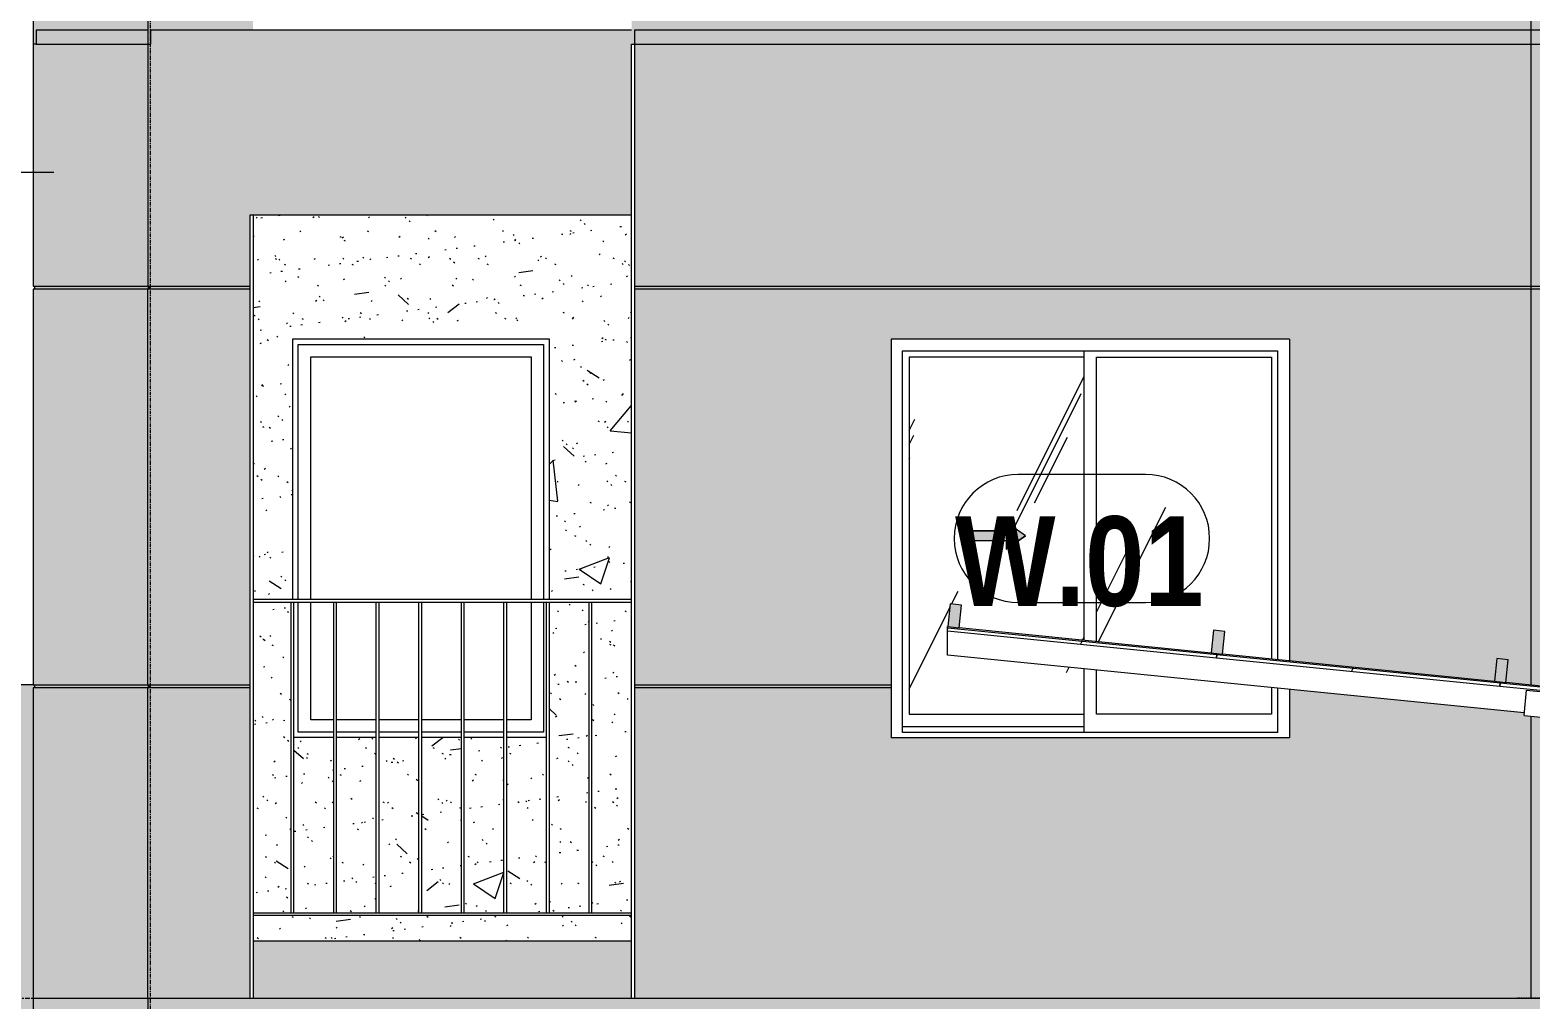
# Model space of a CAD drawing. Header units: millimetres. Extents: x 1240 to 198004, y -7796 to 35300.
# Drawn here: x 117641 to 122914, y 2194 to 5600 of the extents above; entities that cross this region are included whole.
import ezdxf

# ---------------------------------------------------------------- set-up
doc = ezdxf.new("R2010")
doc.units = ezdxf.units.MM
for name, pattern in [('1 NÉT CALL OUT', [6, 3, -3]), ('Centre', [31.75, 6.35, -4.7625, 15.875, -4.7625]), ('Dash 1_8_', [6.35, 3.175, -3.175]), ('Grid Line', [22.225, 12.7, -3.175, 3.175, -3.175])]:
    doc.linetypes.add(name, pattern=pattern)
for name, color, linetype, lineweight in [('0-2', 50, 'Continuous', 5), ('A-AREA', 32, 'Dash 1_8_', 9), ('A-DETL-GENF', 92, 'Continuous', 9), ('A-DETL-GENF-2', 92, '1 NÉT CALL OUT', 9), ('A-FLOR-HRAL', 11, 'Continuous', 9), ('A-FLOR-HRAL-1', 253, 'Continuous', 9), ('A-FLOR-LEVL-2', 51, 'Centre', 9), ('A-GLAZ', 151, 'Continuous', 9), ('A-GLAZ-1', 7, 'Continuous', 9), ('A-GLAZ-3', 7, '1 NÉT CALL OUT', 9), ('A-GLAZ-CURT', 52, 'Continuous', 9), ('A-GLAZ-CWMG', 51, 'Continuous', 9), ('A-GLAZ-IDEN', 152, 'Continuous', 9), ('A-WALL', 113, 'Continuous', 9), ('A-WALL-IDEN', 211, 'Continuous', 9), ('A-WALL-PATT-2', 9, 'Continuous', 9), ('A-WALL-PATT-3', 111, 'Continuous', 5), ('A-WALL-PATT-4', 111, 'Continuous', 9), ('I-WALL', 2, 'Continuous', 9), ('I-WALL-1', 7, 'Continuous', 9), ('S-COLS', 52, 'Continuous', 9), ('S-GRID-1', 1, 'Grid Line', 9)]:
    doc.layers.add(name, color=color, linetype=linetype, lineweight=lineweight)
doc.styles.add('Arial_B_1', font='arialbd.ttf', dxfattribs={"width": 0.85, "height": 315})
pattern_1 = [(63.435, (1790.26, 104.33), (-0.0014, 1524.001), [532.463, -2875.304]), (63.435, (266.26, 104.33), (-0.0014, 1524.001), [532.463, -2875.304]), (63.435, (2519.8, 398.8), (-0.0014, 1524.001), [532.463, -2875.304]), (63.435, (995.8, 398.8), (-0.0014, 1524.001), [532.463, -2875.304]), (63.435, (2409.4, 294.83), (-0.0014, 1524.001), [532.463, -2875.304]), (63.435, (885.4, 294.83), (-0.0014, 1524.001), [532.463, -2875.304]), (63.435, (2296.8, 890.1), (-0.0014, 1524.001), [258.802, -3148.965]), (63.435, (772.8, 890.1), (-0.0014, 1524.001), [258.802, -3148.965]), (63.435, (2223.2, 797.95), (-0.0014, 1524.001), [532.463, -2875.304]), (63.435, (699.2, 797.95), (-0.0014, 1524.001), [532.463, -2875.304]), (63.435, (2236.2, 864.1), (-0.0014, 1524.001), [532.463, -2875.304]), (63.435, (712.2, 864.1), (-0.0014, 1524.001), [532.463, -2875.304]), (63.435, (1621.35, 573.94), (-0.0014, 1524.001), [532.463, -2875.304]), (63.435, (97.35, 573.94), (-0.0014, 1524.001), [532.463, -2875.304]), (63.435, (1634.34, 651.9), (-0.0014, 1524.001), [532.463, -2875.304]), (63.435, (110.34, 651.9), (-0.0014, 1524.001), [532.463, -2875.304]), (63.435, (1637.84, 708.1), (-0.0014, 1524.001), [532.463, -2875.304]), (63.435, (113.84, 708.1), (-0.0014, 1524.001), [532.463, -2875.304])]
pattern_2 = [(63.435, (1790.26, 104.33), (-0.0014, 1524.001), [532.463, -2875.304]), (63.435, (266.26, 104.33), (-0.0014, 1524.001), [532.463, -2875.304]), (63.435, (2519.8, 398.8), (-0.0014, 1524.001), [532.463, -2875.304]), (63.435, (995.8, 398.8), (-0.0014, 1524.001), [532.463, -2875.304]), (63.435, (2409.4, 294.83), (-0.0014, 1524.001), [532.463, -2875.304]), (63.435, (885.4, 294.83), (-0.0014, 1524.001), [532.463, -2875.304]), (63.435, (2296.8, 890.1), (-0.0014, 1524.001), [258.802, -3148.965]), (63.435, (772.8, 890.1), (-0.0014, 1524.001), [258.802, -3148.965]), (63.435, (2223.2, 797.95), (-0.0014, 1524.001), [532.463, -2875.304]), (63.435, (699.2, 797.95), (-0.0014, 1524.001), [532.463, -2875.304]), (63.435, (2236.2, 864.1), (-0.0014, 1524.001), [532.463, -2875.304]), (63.435, (712.2, 864.1), (-0.0014, 1524.001), [532.463, -2875.304]), (63.435, (1621.35, 573.94), (-0.0014, 1524.001), [532.463, -2875.304]), (63.435, (97.35, 573.94), (-0.0014, 1524.001), [532.463, -2875.304]), (63.435, (1634.34, 651.9), (-0.0014, 1524.001), [532.463, -2875.304]), (63.435, (110.34, 651.9), (-0.0014, 1524.001), [532.463, -2875.304]), (63.435, (1637.84, 708.1), (-0.0014, 1524.001), [532.463, -2875.304]), (63.435, (113.84, 708.1), (-0.0014, 1524.001), [532.463, -2875.304])]

# ---------------------------------------------------------------- blocks, each defined once
blk = doc.blocks.new('Railing - 10mm-V296-TKCS_MẶT ĐỨNG NỘI KHU 2')
at = {"layer": 'A-FLOR-HRAL-1'}
for p, q in [((-68756.5, 2500), (-68756.5, 3590)), ((-68746.5, 2500), (-68746.5, 3590))]:
    blk.add_line(p, q, dxfattribs=at)
blk = doc.blocks.new('Railing - Railing-987313-TKCS_MẶT ĐỨNG NỘI KHU 2')
at = {"layer": 'A-FLOR-HRAL-1'}
for p, q in [((-77876.9, 2500), (-76546.9, 2500)), ((-76546.9, 2490), (-77876.9, 2490))]:
    blk.add_line(p, q, dxfattribs=at)
for p in [(-8986.4, 0), (-8836.8, 0), (-8687.3, 0), (-8537.7, 0), (-8388.2, 0), (-8238.7, 0), (-8089.1, 0), (-7939.6, 0)]:
    blk.add_blockref('Railing - 10mm-V296-TKCS_MẶT ĐỨNG NỘI KHU 2', p)
blk = doc.blocks.new('Top Rail Type - Top Rail_Internal_-987314-TKCS_MẶT ĐỨNG NỘI KHU 2')
at = {"layer": 'A-FLOR-HRAL-1'}
for p, q in [((-76546.9, 3600), (-77876.9, 3600)), ((-76546.9, 3590), (-77876.9, 3590))]:
    blk.add_line(p, q, dxfattribs=at)
blk = doc.blocks.new('M_Fixed - 900 x 1400-V299-TKCS_MẶT ĐỨNG NỘI KHU 2')
at = {"layer": 'A-GLAZ-1'}
for p, q in [((-77717.9, 3600), (-77717.9, 4496)), ((-77717.9, 4496), (-76855.9, 4496)), ((-76855.9, 4496), (-76855.9, 3600)), ((-77673.9, 3600), (-77673.9, 4452)), ((-77673.9, 4452), (-76899.9, 4452)), ((-76899.9, 4452), (-76899.9, 3600)), ((-77717.9, 3134), (-77717.9, 3590)), ((-77673.9, 3178), (-77673.9, 3590)), ((-76899.9, 3590), (-76899.9, 3178)), ((-76855.9, 3590), (-76855.9, 3134)), ((-77593.3, 3178), (-77673.9, 3178)), ((-77443.8, 3178), (-77583.3, 3178)), ((-77294.2, 3178), (-77433.8, 3178)), ((-77144.7, 3178), (-77282.5, 3178)), ((-76995.1, 3178), (-77134.7, 3178)), ((-76899.9, 3178), (-76985.1, 3178)), ((-77593.3, 3134), (-77717.9, 3134)), ((-77443.8, 3134), (-77583.3, 3134)), ((-77294.2, 3134), (-77433.8, 3134)), ((-77144.7, 3134), (-77282.5, 3134)), ((-76995.1, 3134), (-77134.7, 3134)), ((-76855.9, 3134), (-76985.1, 3134))]:
    blk.add_line(p, q, dxfattribs=at)
blk = doc.blocks.new('NCV_TKTC_TANG 1_rvt-2-TKCS_MẶT ĐỨNG NỘI KHU 2')
at = {"layer": 'A-WALL-PATT-2'}
h = blk.add_hatch(dxfattribs=at)
h.set_pattern_fill('FP_38', color=256, style=0, pattern_type=2)
h.set_pattern_definition([(50, (0, 0), (1093.104, -95.634), [114.3, -1257.3]), (355, (0, 0), (-211.457, 1146.341), [91.44, -1005.84]), (100.451, (91.1, -8), (881.656, 1050.7), [97.14, -1068.54]), (46.184, (0, 304.8), (1626.475, -252.257), [171.45, -1885.95]), (96.636, (135.5, 283.8), (1424.416, 1484.565), [145.71, -1602.81]), (351.184, (0, 304.8), (1424.43, 1484.55), [137.16, -1508.76]), (21, (152.4, 228.6), (909.686, -613.591), [114.3, -1257.3]), (326, (152.4, 228.6), (370.812, 1105.129), [91.44, -1005.84]), (71.451, (228.2, 177.5), (1280.503, 491.528), [97.14, -1068.54]), (37.5, (0, 0), (18.5313, 507.3303), [50.292, -943.356, 50.292, -970.788, -1009.65]), (37.5, (0, 0), (18.5313, 507.3303), [-2014.728, 50.292, -959.358]), (7.5, (0, 0), (400.9178, 601.0836), [50.292, -531.876, 50.292, -920.496, -384.81]), (7.5, (0, 0), (400.9178, 601.0836), [-1552.956, 50.292, -334.518]), (327.5, (-339.85, 0), (813.5452, -34.3737), [50.292, -330.708, 50.292, -1138.428, -1577.34]), (327.5, (-339.85, 0), (813.5452, -34.3737), [-1569.72, 50.292, -1527.048]), (317.5, (-492.25, 0), (888.7755, 152.56), [50.292, -445.008, 50.292, -739.14, -1120.14]), (317.5, (-492.25, 0), (888.7755, 152.56), [-1284.732, 50.292, -1069.848])])
h.paths.add_polyline_path([(-77282.5, 2400), (-76546.9, 2400), (-76546.9, 2490), (-77876.9, 2490), (-77876.9, 2400), (-77696.6, 2400)])
h.paths.add_polyline_path([(-77742.9, 2500), (-77742.9, 3590), (-77876.9, 3590), (-77876.9, 2500), (-77836.5, 2500)])
h.paths.add_polyline_path([(-77732.9, 2500), (-77593.3, 2500), (-77593.3, 3115), (-77732.9, 3115), (-77732.9, 3081.9)])
h.paths.add_polyline_path([(-77433.8, 2500), (-77294.2, 2500), (-77294.2, 3115), (-77433.8, 3115), (-77433.8, 2618.6)])
h.paths.add_polyline_path([(-77284.2, 2500), (-77144.7, 2500), (-77144.7, 3115), (-77284.2, 3115), (-77284.2, 2743)])
h.paths.add_polyline_path([(-77583.3, 2500), (-77443.8, 2500), (-77443.8, 3115), (-77583.3, 3115), (-77583.3, 3081.9)])
h.paths.add_polyline_path([(-77134.7, 2500), (-76995.1, 2500), (-76995.1, 3115), (-77134.7, 3115), (-77134.7, 2867.4)])
h.paths.add_polyline_path([(-76985.1, 2500), (-76845.6, 2500), (-76845.6, 3115), (-76985.1, 3115), (-76985.1, 2991.7)])
h.paths.add_polyline_path([(-76835.6, 2500), (-76696.1, 2500), (-76696.1, 3590), (-76835.6, 3590), (-76835.6, 3081.9)])
h.paths.add_polyline_path([(-76578.9, 2500), (-76546.9, 2500), (-76546.9, 3590), (-76686.1, 3590), (-76686.1, 2500), (-76630.8, 2500)])
h.paths.add_polyline_path([(-76546.9, 3600), (-76546.9, 4950.6), (-77876.9, 4950.6), (-77876.9, 3600), (-77736.9, 3600), (-77736.9, 4515), (-76836.9, 4515), (-76836.9, 3600), (-76719.8, 3600)])
h = blk.add_hatch(dxfattribs=at)
h.set_pattern_fill('FP_39', color=256, style=0, pattern_type=2)
h.set_pattern_definition([(37.5, (0, 0), (-4.79953, 146.8239), [5.029, -110.795, 5.029, -124.511, -123.825]), (37.5, (0, 0), (-4.79953, 146.8239), [-245.364, 5.029, -118.796]), (7.5, (0, 0), (134.85743, 215.0472), [5.029, -57.455, 5.029, -99.365, -40.005]), (7.5, (0, 0), (134.85743, 215.0472), [-166.878, 5.029, -34.976]), (327.5, (-93.73, 0), (237.29776, 0.4316), [5.029, -33.071, 5.029, -132.131, -179.07]), (327.5, (-93.73, 0), (237.29776, 0.4316), [-175.26, 5.029, -174.041]), (317.5, (-93.73, 0), (229.06706, 66.87923), [5.029, -14.021, 5.029, -84.887, -102.87]), (317.5, (-93.73, 0), (229.06706, 66.87923), [-108.966, 5.029, -97.841])])
h.paths.add_polyline_path([(-77282.5, 2400), (-76546.9, 2400), (-76546.9, 2490), (-77876.9, 2490), (-77876.9, 2400), (-77696.6, 2400)])
h.paths.add_polyline_path([(-77742.9, 2500), (-77742.9, 3590), (-77876.9, 3590), (-77876.9, 2500), (-77836.5, 2500)])
h.paths.add_polyline_path([(-77732.9, 2500), (-77593.3, 2500), (-77593.3, 3115), (-77732.9, 3115), (-77732.9, 3081.9)])
h.paths.add_polyline_path([(-77433.8, 2500), (-77294.2, 2500), (-77294.2, 3115), (-77433.8, 3115), (-77433.8, 2618.6)])
h.paths.add_polyline_path([(-77284.2, 2500), (-77144.7, 2500), (-77144.7, 3115), (-77284.2, 3115), (-77284.2, 2743)])
h.paths.add_polyline_path([(-77583.3, 2500), (-77443.8, 2500), (-77443.8, 3115), (-77583.3, 3115), (-77583.3, 3081.9)])
h.paths.add_polyline_path([(-77134.7, 2500), (-76995.1, 2500), (-76995.1, 3115), (-77134.7, 3115), (-77134.7, 2867.4)])
h.paths.add_polyline_path([(-76985.1, 2500), (-76845.6, 2500), (-76845.6, 3115), (-76985.1, 3115), (-76985.1, 2991.7)])
h.paths.add_polyline_path([(-76835.6, 2500), (-76696.1, 2500), (-76696.1, 3590), (-76835.6, 3590), (-76835.6, 3081.9)])
h.paths.add_polyline_path([(-76578.9, 2500), (-76546.9, 2500), (-76546.9, 3590), (-76686.1, 3590), (-76686.1, 2500), (-76630.8, 2500)])
h.paths.add_polyline_path([(-76546.9, 3600), (-76546.9, 4950.6), (-77876.9, 4950.6), (-77876.9, 3600), (-77736.9, 3600), (-77736.9, 4515), (-76836.9, 4515), (-76836.9, 3600), (-76719.8, 3600)])
at = {"layer": 'I-WALL-1'}
for p, q in [((-77736.9, 3600), (-77736.9, 4515)), ((-77736.9, 4515), (-76836.9, 4515)), ((-76836.9, 4515), (-76836.9, 3600)), ((-77593.3, 3115), (-77732.9, 3115)), ((-77443.8, 3115), (-77583.3, 3115)), ((-77294.2, 3115), (-77433.8, 3115)), ((-77144.7, 3115), (-77282.5, 3115)), ((-76995.1, 3115), (-77134.7, 3115)), ((-76845.6, 3115), (-76985.1, 3115))]:
    blk.add_line(p, q, dxfattribs=at)
at = {"layer": 'A-FLOR-HRAL'}
for name in ['Top Rail Type - Top Rail_Internal_-987314-TKCS_MẶT ĐỨNG NỘI KHU 2', 'Railing - Railing-987313-TKCS_MẶT ĐỨNG NỘI KHU 2']:
    blk.add_blockref(name, (0, 0), dxfattribs=at)
at = {"layer": 'A-GLAZ'}
blk.add_blockref('M_Fixed - 900 x 1400-V299-TKCS_MẶT ĐỨNG NỘI KHU 2', (0, 0), dxfattribs=at)
blk = doc.blocks.new('1_FAMILY RVT - W01-WxH 1400x1400xmm-389822-TKCS_MẶT ĐỨNG NỘI KHU 2')
at = {"layer": 'A-DETL-GENF-2'}
blk.add_hatch(color=256, dxfattribs=at).paths.add_polyline_path([(-75230.8, 3776.5), (-75163.1, 3823.9), (-75230.8, 3871.4), (-75230.8, 3840.9), (-75366.3, 3840.9), (-75366.3, 3807), (-75230.8, 3807)])
at = {"layer": 'A-GLAZ'}
h = blk.add_hatch(dxfattribs=at)
h.set_pattern_fill('FP_36', color=256, style=0, pattern_type=2)
h.set_pattern_definition(pattern_1)
h.paths.add_polyline_path([(-75436.3, 3197), (-74957.5, 3197), (-74957.5, 3357.1), (-75436.3, 3405), (-75435.3, 3505.5), (-75427.4, 3584.5), (-75387.6, 3580.5), (-75395.5, 3501.4), (-74957.5, 3457.6), (-74957.5, 4450.9), (-75571.8, 4450.9), (-75571.8, 3197), (-75436.9, 3197)])
h.paths.add_polyline_path([(-75230.8, 3776.5), (-75230.8, 3807), (-75366.3, 3807), (-75366.3, 3840.9), (-75230.8, 3840.9), (-75230.8, 3871.4), (-75163.1, 3823.9), (-75187.3, 3807)])
h = blk.add_hatch(dxfattribs=at)
h.set_pattern_fill('FP_36', color=256, style=0, pattern_type=2)
h.set_pattern_definition(pattern_1)
h.paths.add_polyline_path([(-74491.9, 3197), (-74298.8, 3197), (-74298.8, 3291.2), (-74913.1, 3352.7), (-74913.1, 3197), (-74723.4, 3197)])
h.paths.add_polyline_path([(-74298.8, 3391.7), (-74298.8, 4450.9), (-74913.1, 4450.9), (-74913.1, 3453.2), (-74510.2, 3412.9), (-74502.3, 3492), (-74462.5, 3488), (-74470.4, 3408.9), (-74445.4, 3406.4)])
at = {"layer": 'A-DETL-GENF'}
for p, q in [((-75230.8, 3871.4), (-75230.8, 3840.9)), ((-75163.1, 3823.9), (-75230.8, 3871.4)), ((-75163.1, 3823.9), (-75230.8, 3871.4)), ((-75230.8, 3871.4), (-75230.8, 3840.9)), ((-75366.3, 3840.9), (-75366.3, 3807)), ((-75366.3, 3840.9), (-75230.8, 3840.9)), ((-75230.8, 3840.9), (-75366.3, 3840.9)), ((-75366.3, 3840.9), (-75366.3, 3807)), ((-75366.3, 3807), (-75230.8, 3807)), ((-75366.3, 3807), (-75230.8, 3807)), ((-75163.1, 3823.9), (-75230.8, 3776.5)), ((-75230.8, 3776.5), (-75163.1, 3823.9)), ((-75230.8, 3807), (-75230.8, 3776.5)), ((-75230.8, 3807), (-75230.8, 3776.5))]:
    blk.add_line(p, q, dxfattribs=at)
at = {"layer": 'A-GLAZ'}
for p, q in [((-74235.3, 4514.4), (-75635.3, 4514.4)), ((-75635.3, 4514.4), (-75635.3, 3114.4)), ((-74235.3, 4514.4), (-74235.3, 3385.4)), ((-75594.4, 4473.5), (-74276.2, 4473.5)), ((-75594.4, 3133.5), (-75594.4, 4473.5)), ((-75571.8, 4450.9), (-75571.8, 3197)), ((-74957.5, 4450.9), (-75571.8, 4450.9)), ((-74957.5, 4473.5), (-74957.5, 3457.6)), ((-74913.1, 3453.2), (-74913.1, 4450.9)), ((-74913.1, 4450.9), (-74298.8, 4450.9)), ((-74298.8, 4450.9), (-74298.8, 3391.7)), ((-74276.2, 3389.5), (-74276.2, 4473.5)), ((-74957.5, 3357.1), (-74957.5, 3133.5)), ((-74913.1, 3197), (-74913.1, 3352.7)), ((-74298.8, 3291.2), (-74298.8, 3197)), ((-74276.2, 3133.5), (-74276.2, 3289)), ((-74235.3, 3284.9), (-74235.3, 3114.4)), ((-75571.8, 3197), (-74957.5, 3197)), ((-74298.8, 3197), (-74913.1, 3197)), ((-74235.3, 3114.4), (-75635.3, 3114.4)), ((-74957.5, 3152.5), (-75594.4, 3152.5)), ((-74957.5, 3152.5), (-75594.4, 3152.5)), ((-74276.2, 3133.5), (-75594.4, 3133.5))]:
    blk.add_line(p, q, dxfattribs=at)
blk = doc.blocks.new('NBS_CLDPhysicalSecuritySystems_MtlMeshPnlFncngSym_CLDModsecSecurusS3_InfillPanel - NBS_CLDPhysicalSecuritySystems_MtlMeshPnlFncngSym_CLDModsecSecurusS2_InfillPanel-2369458-TKCS_MẶT ĐỨNG NỘI KHU 2')
at = {"layer": 'A-FLOR-HRAL'}
h = blk.add_hatch(dxfattribs=at)
h.set_pattern_fill('FP_50', color=256, style=0, pattern_type=2)
h.set_pattern_definition([(180, (-80725.255, 850), (2e-15, 13), []), (90, (-80725.255, 850), (53.74, -3e-15), [])])
h.paths.add_polyline_path([(-79118.2, 971), (-79046.9, 971), (-79046.9, 2850), (-79118.2, 2850), (-79118.2, 1097.7)])
h.paths.add_polyline_path([(-79825.4, 971), (-79159.7, 971), (-79159.7, 2850), (-79825.4, 2850), (-79825.4, 1396)])
h.paths.add_polyline_path([(-80532.5, 971), (-79866.8, 971), (-79866.8, 2850), (-80532.5, 2850), (-80532.5, 1097.7)])
h.paths.add_polyline_path([(-80588.1, 971), (-80573.9, 971), (-80573.9, 2850), (-80588.1, 2850), (-80588.1, 1097.7)])
h.paths.add_polyline_path([(-77555.4, 1050), (-77555.4, 1114.8), (-77704, 1114.8), (-77704, 1050), (-77602.4, 1050)])
h.paths.add_polyline_path([(-77745.5, 1050), (-77745.5, 1114.8), (-77836.9, 1114.8), (-77836.9, 1050), (-77762.3, 1050)])
h.paths.add_polyline_path([(-77836.9, 1184.3), (-77745.5, 1184.3), (-77745.5, 1214.8), (-77836.9, 1214.8)])
h.paths.add_polyline_path([(-77555.4, 1184.3), (-77555.4, 1214.8), (-77704, 1214.8), (-77704, 1184.3), (-77602.4, 1184.3)])
h.paths.add_polyline_path([(-77704, 1284.3), (-77555.4, 1284.3), (-77555.4, 1314.8), (-77704, 1314.8)])
h.paths.add_polyline_path([(-77745.5, 1284.3), (-77745.5, 1314.8), (-77836.9, 1314.8), (-77836.9, 1284.3)])
h.paths.add_polyline_path([(-77704, 1384.3), (-77555.4, 1384.3), (-77555.4, 1414.8), (-77704, 1414.8)])
h.paths.add_polyline_path([(-77745.5, 1384.3), (-77745.5, 1414.8), (-77836.9, 1414.8), (-77836.9, 1384.3)])
h.paths.add_polyline_path([(-77555.4, 1484.3), (-77555.4, 1500), (-77704, 1500), (-77704, 1484.3)])
h.paths.add_polyline_path([(-77745.5, 1484.3), (-77745.5, 1500), (-77836.9, 1500), (-77836.9, 1484.3)])
for p, q in [((-80573.9, 2850), (-80588.1, 2850)), ((-80573.9, 971), (-80573.9, 2850)), ((-80561.9, 2850), (-80573.9, 2850)), ((-80556.3, 2850), (-80561.9, 2850)), ((-80533.6, 2850), (-80556.3, 2850)), ((-80532.5, 2850), (-80533.6, 2850)), ((-79866.8, 2850), (-80532.6, 2850)), ((-80532.5, 971), (-80532.5, 2850)), ((-79866.8, 971), (-79866.8, 2850)), ((-79854.8, 2850), (-79866.8, 2850)), ((-79849.1, 2850), (-79854.8, 2850)), ((-79826.5, 2850), (-79849.1, 2850)), ((-79825.4, 2850), (-79826.5, 2850)), ((-79159.7, 2850), (-79825.5, 2850)), ((-79825.4, 971), (-79825.4, 2850)), ((-79159.7, 971), (-79159.7, 2850)), ((-79147.7, 2850), (-79159.7, 2850)), ((-79142, 2850), (-79147.7, 2850)), ((-79119.4, 2850), (-79142, 2850)), ((-79118.2, 2850), (-79119.4, 2850)), ((-79046.9, 2850), (-79118.4, 2850)), ((-79118.2, 971), (-79118.2, 2850)), ((-77745.5, 1484.3), (-77745.5, 1500)), ((-77704, 1484.3), (-77704, 1500)), ((-77555.4, 1484.3), (-77555.4, 1500)), ((-77745.5, 1384.3), (-77745.5, 1415)), ((-77704, 1384.3), (-77704, 1415)), ((-77555.4, 1384.3), (-77555.4, 1415)), ((-77745.5, 1284.3), (-77745.5, 1315)), ((-77704, 1284.3), (-77704, 1315)), ((-77555.4, 1284.3), (-77555.4, 1315)), ((-77745.5, 1184.3), (-77745.5, 1215)), ((-77704, 1184.3), (-77704, 1215)), ((-77555.4, 1184.3), (-77555.4, 1215)), ((-77745.5, 1050), (-77745.5, 1115)), ((-77704, 1050), (-77704, 1115)), ((-77555.4, 1050), (-77555.4, 1115)), ((-79046.9, 971), (-80588.1, 971)), ((-80556.3, 971), (-80561.1, 971)), ((-80533.6, 971), (-80556.3, 971)), ((-80532.5, 971), (-80533.6, 971)), ((-79849.1, 971), (-79854, 971)), ((-79826.5, 971), (-79849.1, 971)), ((-79825.4, 971), (-79826.5, 971)), ((-79142, 971), (-79146.9, 971)), ((-79119.4, 971), (-79142, 971)), ((-79118.2, 971), (-79119.4, 971)), ((-80588.1, 930), (-79046.9, 930))]:
    blk.add_line(p, q, dxfattribs=at)
blk = doc.blocks.new('TRỤ ĐỂ XE - TRỤ ĐỂ XE-V383-TKCS_MẶT ĐỨNG NỘI KHU 2')
at = {"layer": 'S-COLS'}
for p, q in [((-75436.3, 3495), (-75436.3, 3505.5)), ((-75436.3, 3405), (-75436.3, 3488.9)), ((-75395.5, 3501.4), (-74510.2, 3412.9)), ((-73410.3, 3202.4), (-75436.3, 3405)), ((-74470.4, 3408.9), (-73515.2, 3313.4)), ((-73475.4, 3309.4), (-72520.1, 3213.9)), ((-73411.3, 3192.4), (-73402.3, 3282)), ((-73402.3, 3282), (-72799.6, 3221.7)), ((-73411.3, 3192.4), (-72827.8, 3134.1))]:
    blk.add_line(p, q, dxfattribs=at)
blk = doc.blocks.new('Rectangular Mullion - 40 x 80mm-4717218-TKCS_MẶT ĐỨNG NỘI KHU 2')
at = {"layer": 'A-GLAZ-CWMG'}
blk.add_hatch(color=256, dxfattribs=at).paths.add_polyline_path([(-75395.5, 3500.9), (-75387.6, 3580.5), (-75427.4, 3584.5), (-75435.3, 3504.9)])
for p, q in [((-75427.4, 3584.5), (-75435.3, 3504.9)), ((-75387.6, 3580.5), (-75427.4, 3584.5)), ((-75395.5, 3500.9), (-75387.6, 3580.5)), ((-75435.3, 3504.9), (-75395.5, 3500.9))]:
    blk.add_line(p, q, dxfattribs=at)
blk = doc.blocks.new('System Panel - Glazed-4717216-TKCS_MẶT ĐỨNG NỘI KHU 2')
at = {"layer": 'A-GLAZ-CURT'}
h = blk.add_hatch(dxfattribs=at)
h.set_pattern_fill('FP_43', color=256, style=0, pattern_type=2)
h.set_pattern_definition(pattern_2)
h.paths.add_polyline_path([(-72501.9, 3195.5), (-72500.7, 3207.5), (-73495.7, 3306.9), (-73496.9, 3295), (-72804, 3225.7)])
for p, q in [((-73496.9, 3295), (-73495.7, 3306.9)), ((-72501.9, 3195.5), (-73496.9, 3295)), ((-73495.7, 3306.9), (-72500.7, 3207.5)), ((-72500.7, 3207.5), (-72501.9, 3195.5))]:
    blk.add_line(p, q, dxfattribs=at)
blk = doc.blocks.new('System Panel - Glazed-V521-TKCS_MẶT ĐỨNG NỘI KHU 2')
at = {"layer": 'A-GLAZ-CURT'}
h = blk.add_hatch(dxfattribs=at)
h.set_pattern_fill('FP_43', color=256, style=0, pattern_type=2)
h.set_pattern_definition(pattern_2)
h.paths.add_polyline_path([(-73496.9, 3295), (-73495.7, 3306.9), (-74490.8, 3406.4), (-74491.9, 3394.5)])
for p, q in [((-74491.9, 3394.5), (-74490.8, 3406.4)), ((-73496.9, 3295), (-74491.9, 3394.5)), ((-74490.8, 3406.4), (-73495.7, 3306.9)), ((-73495.7, 3306.9), (-73496.9, 3295))]:
    blk.add_line(p, q, dxfattribs=at)
blk = doc.blocks.new('System Panel - Glazed-4717225-TKCS_MẶT ĐỨNG NỘI KHU 2')
at = {"layer": 'A-GLAZ-CURT'}
h = blk.add_hatch(dxfattribs=at)
h.set_pattern_fill('FP_43', color=256, style=0, pattern_type=2)
h.set_pattern_definition(pattern_2)
h.paths.add_polyline_path([(-74491.9, 3394.5), (-74490.8, 3406.4), (-75435.7, 3500.9), (-75436.9, 3489), (-74723.4, 3417.6)])
for p, q in [((-75436.9, 3489), (-75435.7, 3500.9)), ((-74491.9, 3394.5), (-75436.9, 3489)), ((-75435.7, 3500.9), (-74490.8, 3406.4)), ((-74490.8, 3406.4), (-74491.9, 3394.5))]:
    blk.add_line(p, q, dxfattribs=at)
blk = doc.blocks.new('Rectangular Mullion - 40 x 80mm-4717223-TKCS_MẶT ĐỨNG NỘI KHU 2')
at = {"layer": 'A-GLAZ-CWMG'}
blk.add_hatch(color=256, dxfattribs=at).paths.add_polyline_path([(-72480.4, 3209.4), (-72472.4, 3289), (-72512.2, 3293), (-72520.2, 3213.4), (-72484.1, 3209.8)])
for p, q in [((-72512.2, 3293), (-72520.2, 3213.4)), ((-72472.4, 3289), (-72512.2, 3293)), ((-72480.4, 3209.4), (-72472.4, 3289)), ((-72520.2, 3213.4), (-72480.4, 3209.4))]:
    blk.add_line(p, q, dxfattribs=at)
blk = doc.blocks.new('SSA-WINDOW TAG - 10-2062020-TKCS_MẶT ĐỨNG NỘI KHU 2')
at = {"layer": 'A-GLAZ-IDEN'}
for p, q in [((-74847.7, 10839.4), (-75295.3, 10839.4)), ((-75295.3, 10389.4), (-74847.7, 10389.4))]:
    blk.add_line(p, q, dxfattribs=at)
for centre, start, end in [((-75295.3, 10614.4), 90, 270), ((-74847.7, 10614.4), 270, 90)]:
    blk.add_arc(centre, 225, start, end, dxfattribs=at)

msp = doc.modelspace()

# ---------------------------------------------------------------- hatches: boundary and pattern name
at = {"layer": 'A-WALL-PATT-3'}
for points in [[(118054.2, 5550), (118054.2, 8950), (117652.1, 8950), (117652.1, 5550), (117739, 5550)], [(118064.2, 5550), (118064.2, 5600), (118424.2, 5600), (118424.2, 8950), (118054.2, 8950), (118054.2, 5550)], [(119754.2, 4950.6), (119754.2, 5600), (118414.2, 5600), (118414.2, 4950.6), (119018.6, 4950.6)], [(117656.1, 4690), (118054.2, 4690), (118054.2, 4700), (117656.1, 4700)], [(118054.2, 4690), (118058.2, 4691.3), (118058.2, 4700), (118054.2, 4700)], [(118064.2, 4690), (118064.2, 4700), (118058.2, 4700), (118058.2, 4690)], [(118064.2, 4690), (118414.2, 4690), (118414.2, 4700), (118064.2, 4700)], [(122914.2, 4690), (123202.6, 4690), (123202.6, 4700), (119764.2, 4700), (119764.2, 4690), (122857.3, 4690)], [(122914.2, 4690), (123265.8, 4690), (123265.8, 4700), (122914.2, 4700)], [(117254.2, 600), (117652.1, 600), (117652.1, 1490), (117656.1, 1490), (117656.1, 1500), (117652.1, 1500), (117652.1, 3290), (117656.1, 3290), (117656.1, 3300), (117254.2, 3300), (117254.2, 814.2)], [(117656.1, 3290), (118054.2, 3290), (118054.2, 3300), (117656.1, 3300)], [(118058.2, 3290), (118057.8, 3300), (118054.2, 3300), (118054.2, 3290), (118058.1, 3290)], [(118064.2, 3290), (118064.2, 3300), (118058.2, 3300), (118058.2, 3290)], [(118378.8, 3290), (118414.2, 3290), (118414.2, 3300), (118064.2, 3300), (118064.2, 3290)], [(119764.2, 3290), (120665.8, 3290), (120665.8, 3300), (119764.2, 3300)], [(119754.2, 2200), (119754.2, 2400), (118424.2, 2400), (118424.2, 2200), (119018.6, 2200)]]:
    msp.add_hatch(color=256, dxfattribs=at).paths.add_polyline_path(points)
h = msp.add_hatch(color=256, dxfattribs=at)
h.paths.add_polyline_path([(119754.2, 5550), (122914.2, 5550), (122914.2, 8950), (119754.2, 8950), (119754.2, 5600)])
h.paths.add_polyline_path([(120599.8, 6514.4), (120558.9, 6514.4), (120558.9, 7914.4), (121958.9, 7914.4), (121958.9, 6514.4), (121577.7, 6514.4)])
h = msp.add_hatch(color=256, dxfattribs=at)
h.paths.add_polyline_path([(117739, 2200), (118054.2, 2200), (118054.2, 3290), (117652.1, 3290), (117652.1, 2200)])
h.paths.add_polyline_path([(118054.2, 3300), (118054.2, 4690), (117652.1, 4690), (117652.1, 3300), (117739, 3300)])
h.paths.add_polyline_path([(118054.2, 4700), (118054.2, 5600), (117662.1, 5600), (117662.1, 5550), (117652.1, 5550), (117652.1, 4700), (117739, 4700)])
h = msp.add_hatch(color=256, dxfattribs=at)
h.paths.add_polyline_path([(118414.2, 2200), (118414.2, 3290), (118064.2, 3290), (118064.2, 2200), (118378.8, 2200)])
h.paths.add_polyline_path([(118378.8, 3300), (118414.2, 3300), (118414.2, 4690), (118064.2, 4690), (118064.2, 3300)])
h.paths.add_polyline_path([(118064.2, 4700), (118414.2, 4700), (118414.2, 5600), (118064.2, 5600), (118064.2, 5349.7)])
h = msp.add_hatch(color=256, dxfattribs=at)
h.paths.add_polyline_path([(120298.2, 2200), (123202.6, 2200), (123202.6, 3161.2), (122889.8, 3192.4), (122889.8, 3202.5), (122065.8, 3284.9), (122065.8, 3114.4), (120665.8, 3114.4), (120665.8, 3290), (119764.2, 3290), (119764.2, 2200)])
h.paths.add_polyline_path([(123202.6, 3271.7), (123202.6, 3290), (123019.7, 3290), (123130.7, 3278.9)])
h.paths.add_polyline_path([(119764.2, 3300), (120665.8, 3300), (120665.8, 4514.4), (122065.8, 4514.4), (122065.8, 3385.4), (122785.9, 3313.4), (122793.8, 3392.5), (122833.6, 3388.5), (122825.7, 3309.4), (122919.7, 3300), (123202.6, 3300), (123202.6, 4690), (119764.2, 4690)])
h.paths.add_polyline_path([(120298.2, 4700), (123202.6, 4700), (123202.6, 5600), (119764.2, 5600), (119764.2, 4700)])
h = msp.add_hatch(color=256, dxfattribs=at)
h.paths.add_polyline_path([(125416.4, 2200), (126539.2, 2200), (126539.2, 3290), (126339.3, 3290), (126339.3, 2400), (124984.8, 2400), (124974.8, 2394.2), (124974.8, 2200)])
h.paths.add_polyline_path([(122914.2, 2200), (124754.8, 2200), (124754.8, 2394.2), (124744.8, 2400), (123265.8, 2400), (123265.8, 3154.8), (122914.2, 3190), (122914.2, 3015)])
h.paths.add_polyline_path([(123265.8, 3265.4), (123265.8, 3290), (123019.7, 3290), (123099.8, 3282)])
h.paths.add_polyline_path([(126339.3, 3300), (126539.2, 3300), (126539.2, 4690), (126339.3, 4690), (126339.3, 4215.8)])
h.paths.add_polyline_path([(122919.7, 3300), (123265.8, 3300), (123265.8, 4690), (122914.2, 4690), (122914.2, 3300.6)])
h.paths.add_polyline_path([(122914.2, 4700), (123265.8, 4700), (123265.8, 4950), (126339.3, 4950), (126339.3, 4700), (126539.2, 4700), (126539.2, 5600), (122914.2, 5600), (122914.2, 5349.7)])
h = msp.add_hatch(color=256, dxfattribs=at)
h.paths.add_polyline_path([(118064.2, 2200), (118064.2, 3290), (118054.2, 3290), (118054.2, 2200)])
h.paths.add_polyline_path([(118054.2, 3300), (118064.2, 3300), (118064.2, 4690), (118054.2, 4690), (118054.2, 4215.8)])
h.paths.add_polyline_path([(118064.2, 4700), (118064.2, 5550), (118054.2, 5550), (118054.2, 4700)])
h = msp.add_hatch(color=256, dxfattribs=at)
h.paths.add_polyline_path([(117652.1, 600), (118054.2, 600), (118054.2, 1490), (117652.1, 1490), (117652.1, 814.2)])
h.paths.add_polyline_path([(117739, 1500), (118054.2, 1500), (118054.2, 2200), (117652.1, 2200), (117652.1, 1500)])
h = msp.add_hatch(color=256, dxfattribs=at)
h.paths.add_polyline_path([(126449.2, 700), (126449.2, 750), (126439.2, 750), (126439.2, 700)])
h.paths.add_polyline_path([(118206.7, 1050), (118414.2, 1050), (118414.2, 1490), (118054.2, 1490), (118054.2, 1050), (118197.6, 1050)])
h.paths.add_polyline_path([(124764.8, 1050), (124764.8, 1490), (122914.2, 1490), (122914.2, 1050), (124136.9, 1050)])
h.paths.add_polyline_path([(126539.2, 1050), (126539.2, 1490), (124964.8, 1490), (124964.8, 1050), (126376.1, 1050)])
h.paths.add_polyline_path([(124964.8, 1500), (126539.2, 1500), (126539.2, 2200), (124974.8, 2200), (124974.8, 1900), (124964.8, 1900), (124964.8, 1521.7)])
h.paths.add_polyline_path([(118378.8, 1500), (118414.2, 1500), (118414.2, 1550), (122914.2, 1550), (122914.2, 1500), (124764.8, 1500), (124764.8, 1900), (124754.8, 1900), (124754.8, 2200), (118054.2, 2200), (118054.2, 1500)])
at = {"layer": 'A-WALL-PATT-4'}
h = msp.add_hatch(color=256, dxfattribs=at)
h.paths.add_polyline_path([(122914.2, 5550), (126539.2, 5550), (126539.2, 8950), (122914.2, 8950), (122914.2, 6483.5)])
h.paths.add_polyline_path([(126056.2, 5800), (123264.2, 5800), (123264.2, 8350), (126339.3, 8350), (126339.3, 5800)])

# ---------------------------------------------------------------- linework, layer by layer
at = {"layer": 'A-AREA'}
msp.add_line((124754.8, 2200), (122864.8, 2200), dxfattribs=at)
at = {"layer": 'A-FLOR-LEVL-2'}
msp.add_line((104944.5, 2200), (192607.3, 2200), dxfattribs=at)
at = {"layer": 'A-WALL'}
for p, q in [((118054.2, 29350), (118054.2, 4700)), ((122914.2, 12350), (122914.2, 3300.6)), ((118054.2, 5600), (117662.1, 5600)), ((117662.1, 5600), (117662.1, 5550)), ((118064.2, 5600), (118064.2, 5550)), ((119754.2, 5600), (118064.2, 5600)), ((119764.2, 5600), (119764.2, 2200)), ((126539.2, 5600), (119764.2, 5600)), ((117652.1, 5550), (117652.1, 4700)), ((117662.1, 5550), (117652.1, 5550)), ((118054.2, 5550), (118064.2, 5550)), ((119754.2, 4950.6), (119754.2, 5550)), ((119754.2, 5550), (126549.2, 5550)), ((118414.2, 2200), (118414.2, 4950.6)), ((118414.2, 4950.6), (119754.2, 4950.6)), ((117652.1, 4700), (118414.2, 4700)), ((117656.1, 4700), (117656.1, 4690)), ((118058.2, 4690), (118058.2, 4700)), ((119764.2, 4700), (123265.8, 4700)), ((118414.2, 4690), (117652.1, 4690)), ((117652.1, 4690), (117652.1, 3300)), ((118054.2, 3300), (118054.2, 4690)), ((123265.8, 4690), (119764.2, 4690)), ((117652.1, 3300), (118414.2, 3300)), ((118414.2, 3290), (117652.1, 3290)), ((117652.1, 3290), (117652.1, 1500)), ((117656.1, 3300), (117656.1, 3290)), ((118054.2, 2200), (118054.2, 3290)), ((118058.2, 3300), (118058.2, 3290)), ((119764.2, 3300), (120665.8, 3300)), ((120665.8, 3290), (119764.2, 3290)), ((122914.2, 3190), (122914.2, 2200)), ((119754.2, 2400), (118424.2, 2400)), ((117652.1, 2200), (124754.8, 2200)), ((118054.2, 2200), (118054.2, 325.4))]:
    msp.add_line(p, q, dxfattribs=at)
at = {"layer": 'A-WALL-IDEN'}
msp.add_line((117724.7, 5100), (117094.8, 5098.5), dxfattribs=at)
at = {"layer": 'I-WALL'}
for p, q in [((117652.1, 15750), (117652.1, 5550)), ((117662.1, 5550), (118054.2, 5550)), ((118424.2, 4950.6), (118424.2, 2200)), ((119754.2, 2200), (119754.2, 4950.6)), ((117652.1, 3300), (117254.2, 3300))]:
    msp.add_line(p, q, dxfattribs=at)
at = {"layer": 'S-GRID-1'}
msp.add_line((118064.2, 5.5), (118064.2, 30542.5), dxfattribs=at)

# ---------------------------------------------------------------- block references
at = {"layer": '0-2'}
msp.add_blockref('NCV_TKTC_TANG 1_rvt-2-TKCS_MẶT ĐỨNG NỘI KHU 2', (196301.1, 0), dxfattribs=at)
at = {"layer": 'A-FLOR-HRAL'}
msp.add_blockref('NBS_CLDPhysicalSecuritySystems_MtlMeshPnlFncngSym_CLDModsecSecurusS3_InfillPanel - NBS_CLDPhysicalSecuritySystems_MtlMeshPnlFncngSym_CLDModsecSecurusS2_InfillPanel-2369458-TKCS_MẶT ĐỨNG NỘI KHU 2', (196301.1, 0), dxfattribs=at)
at = {"layer": 'A-GLAZ-3'}
msp.add_blockref('1_FAMILY RVT - W01-WxH 1400x1400xmm-389822-TKCS_MẶT ĐỨNG NỘI KHU 2', (196301.1, 0), dxfattribs=at)
at = {"layer": 'A-GLAZ-CURT'}
for name in ['System Panel - Glazed-4717225-TKCS_MẶT ĐỨNG NỘI KHU 2', 'System Panel - Glazed-V521-TKCS_MẶT ĐỨNG NỘI KHU 2', 'System Panel - Glazed-4717216-TKCS_MẶT ĐỨNG NỘI KHU 2']:
    msp.add_blockref(name, (196301.1, 0), dxfattribs=at)
at = {"layer": 'A-GLAZ-CWMG'}
for name, p in [('Rectangular Mullion - 40 x 80mm-4717218-TKCS_MẶT ĐỨNG NỘI KHU 2', (196301.1, 0)), ('Rectangular Mullion - 40 x 80mm-4717223-TKCS_MẶT ĐỨNG NỘI KHU 2', (194311, 199)), ('Rectangular Mullion - 40 x 80mm-4717223-TKCS_MẶT ĐỨNG NỘI KHU 2', (195306.1, 99.5))]:
    msp.add_blockref(name, p, dxfattribs=at)
at = {"layer": 'A-GLAZ-IDEN'}
msp.add_blockref('SSA-WINDOW TAG - 10-2062020-TKCS_MẶT ĐỨNG NỘI KHU 2', (196408, -6800), dxfattribs=at)
at = {"layer": 'S-COLS'}
msp.add_blockref('TRỤ ĐỂ XE - TRỤ ĐỂ XE-V383-TKCS_MẶT ĐỨNG NỘI KHU 2', (196301.1, 0), dxfattribs=at)

# ---------------------------------------------------------------- texts
at = {"layer": 'A-GLAZ-IDEN', "insert": (121327.2, 3732.5), "char_height": 315, "width": 902.7, "attachment_point": 5, "line_spacing_factor": 0.936439, "style": 'Arial_B_1'}
msp.add_mtext('\\pt6.3756,12.7512,19.12365,25.49925,31.87485,38.25045,44.62605,50.9985,57.3741,63.7497,70.1253,76.5009,82.8765,89.24895,95.62455,102.00015,108.37575,114.75135,121.1238,127.4994,133.875,140.2506,146.6262,152.99865,159.37425,165.74985,172.12545,178.50105,184.8735,191.2491,197.6247,204.0003;W.01', dxfattribs=at)

doc.saveas('drawing.dxf')
